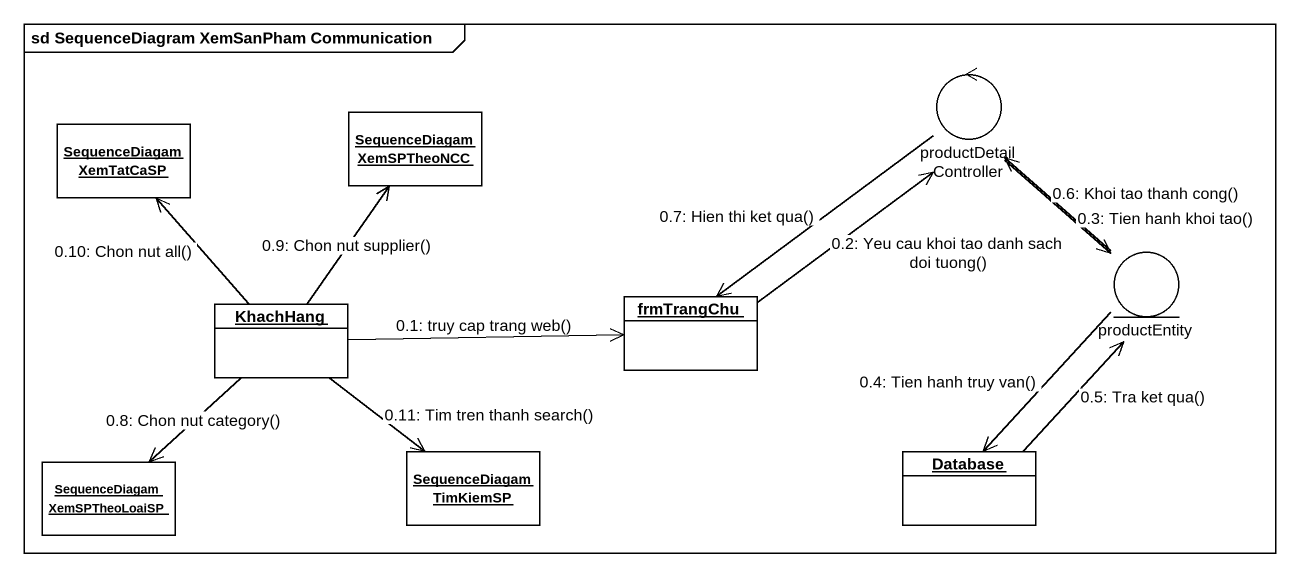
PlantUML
@startuml
mainframe sd SequenceDiagram XemSanPham Communication
allowmixing
hide circle
hide empty members
object "SequenceDiagam XemTatCaSP" as SequenceDiagam_XemTatCaSP
object "SequenceDiagam XemSPTheoNCC" as SequenceDiagam_XemSPTheoNCC
control productDetailController
entity productEntity
object KhachHang
object frmTrangChu
object "SequenceDiagam XemSPTheoLoaiSP" as SequenceDiagam
object "SequenceDiagam TimKiemSP" as SequenceDiagam_TimKiemSP
object "Database" as Database_
KhachHang -right-> frmTrangChu : 0.1: truy cap trang web()
frmTrangChu -up-> productDetailController : 0.2: Yeu cau khoi tao danh sach doi tuong()
productDetailController --> productEntity : 0.3: Tien hanh khoi tao()
productEntity --> Database_ : 0.4: Tien hanh truy van()
Database_ -up-> productEntity : 0.5: Tra ket qua()
productEntity -up-> productDetailController : 0.6: Khoi tao thanh cong()
productDetailController --> frmTrangChu : 0.7: Hien thi ket qua()
KhachHang --> SequenceDiagam : 0.8: Chon nut category()
KhachHang -up-> SequenceDiagam_XemSPTheoNCC : 0.9: Chon nut supplier()
KhachHang -up-> SequenceDiagam_XemTatCaSP : 0.10: Chon nut all()
KhachHang --> SequenceDiagam_TimKiemSP : 0.11: Tim tren thanh search()
@enduml
